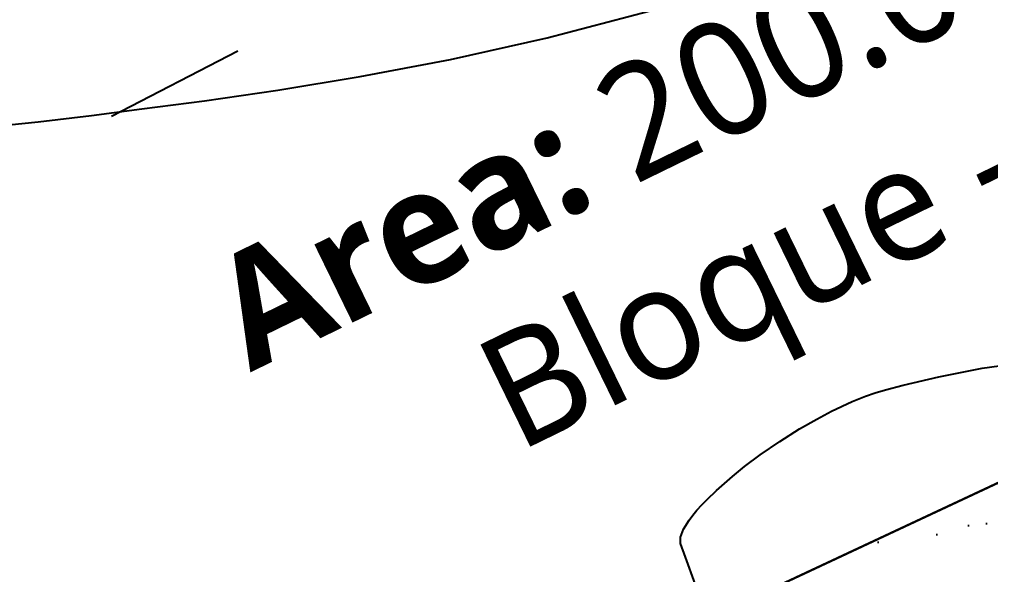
# Model space of a CAD drawing. Header units: millimetres. Extents: x 86 to 591881, y 99 to 1307229.
# Drawn here: x 590685.45 to 590693.99, y 1307029.6 to 1307034.49 of the extents above; entities that cross this region are included whole.
import ezdxf

# ---------------------------------------------------------------- set-up
doc = ezdxf.new("R2010")
doc.units = ezdxf.units.MM
doc.linetypes.add('DASHED2', pattern=[0.375, 0.25, -0.125])
doc.linetypes.add('HIDDEN', pattern=[0.375, 0.25, -0.125])
doc.layers.add('_BLOQUES', color=9, linetype='Continuous', lineweight=20)
for name, color, linetype in [('C-PROP', 7, 'Continuous'), ('C-PROP-LINE', 230, 'Continuous'), ('C-PROP-TEXT', 92, 'Continuous'), ('C-ROAD-SAMP', 150, 'HIDDEN'), ('C-TOPO-MAJR', 9, 'Continuous'), ('C-TOPO-MINR', 8, 'Continuous')]:
    doc.layers.add(name, color=color, linetype=linetype)
doc.styles.add('ST - ETIQUETAS', font='', dxfattribs={"height": 2.5})
doc.styles.get('ST - ETIQUETAS').set_extended_font_data('Roboto Thin')

msp = doc.modelspace()

# ---------------------------------------------------------------- hatches: boundary and pattern name
at = {"layer": 'C-PROP', "linetype": 'Continuous', "lineweight": -3}
h = msp.add_hatch(dxfattribs=at)
h.set_pattern_fill('AR-SAND', color=3, scale=0.025, style=0)
h.paths.add_polyline_path([(590669.1572, 1307012.265), (590666.4596, 1307017.488), (590684.5858, 1307025.9749), (590702.7119, 1307034.4618), (590706.3827, 1307027.3542), (590705.8106, 1307027.0952), (590685.7185, 1307018.866), (590675.4515, 1307014.8416)], flags=0)

# ---------------------------------------------------------------- linework, layer by layer
at = {"layer": '_BLOQUES', "flags": 128}
msp.add_lwpolyline([(590669.1572, 1307012.265), (590675.4515, 1307014.8416), (590685.7185, 1307018.866), (590705.8106, 1307027.0952), (590706.3827, 1307027.3542), (590702.7119, 1307034.4618), (590666.4596, 1307017.488), (590669.1572, 1307012.265)], dxfattribs=at)
at = {"layer": '_BLOQUES', "color": 140, "linetype": 'Continuous', "lineweight": 25}
msp.add_polyline3d([(590638.9269, 1307070.7972, 0), (590675.1788, 1307087.774, 0), (590702.7119, 1307034.4618, 0), (590666.4596, 1307017.488, 0), (590638.9269, 1307070.7972, 0)], dxfattribs=at)
at = {"layer": 'C-PROP-LINE', "color": 4, "linetype": 'Continuous', "lineweight": 25}
for points in [[(590702.7119, 1307034.4618, 0), (590698.1227, 1307043.3479, 0), (590679.9975, 1307034.8598, 0), (590684.5862, 1307025.9752, 0), (590702.7119, 1307034.4618, 0)], [(590666.4596, 1307017.488, 0), (590669.1572, 1307012.265, 0), (590675.4515, 1307014.8416, 0), (590685.7185, 1307018.866, 0), (590705.8106, 1307027.0952, 0), (590706.3827, 1307027.3542, 0), (590702.7119, 1307034.4618, 0), (590684.5858, 1307025.9749, 0), (590666.4596, 1307017.488, 0)]]:
    msp.add_polyline3d(points, dxfattribs=at)
at = {"layer": 'C-ROAD-SAMP', "color": 1, "linetype": 'DASHED2', "lineweight": 25, "ltscale": 10}
msp.add_lwpolyline([(590721.798, 1307051.9875), (590704.0279, 1307042.8101), (590686.2578, 1307033.6327)], dxfattribs=at)
at = {"layer": 'C-TOPO-MAJR', "color": 40, "linetype": 'Continuous', "lineweight": -3, "elevation": 457.5}
msp.add_lwpolyline([(590691.3939, 1307029.5207), (590691.3068, 1307029.7551), (590691.2634, 1307029.8748), (590691.264, 1307029.932), (590691.29, 1307030.0013), (590691.3392, 1307030.081), (590691.3725, 1307030.1239), (590691.4091, 1307030.1692), (590691.4515, 1307030.2155), (590691.4976, 1307030.264), (590691.5802, 1307030.3423), (590691.7208, 1307030.4662), (590691.8276, 1307030.5517), (590691.9645, 1307030.6545), (590692.1365, 1307030.7731), (590692.3123, 1307030.8842), (590692.4621, 1307030.9706), (590692.5937, 1307031.0403), (590692.7732, 1307031.1239), (590692.8907, 1307031.1717), (590692.9779, 1307031.2012), (590693.0661, 1307031.2275), (590693.2218, 1307031.2673), (590693.538, 1307031.3414), (590693.9193, 1307031.4171), (590694.2804, 1307031.4665)], dxfattribs=at)
at = {"layer": 'C-TOPO-MINR', "color": 44, "linetype": 'Continuous', "lineweight": -3, "elevation": 457.75}
msp.add_lwpolyline([(590685.2382, 1307033.5478), (590685.6123, 1307033.5847), (590686.0817, 1307033.6424), (590686.5245, 1307033.6986), (590687.075, 1307033.7704), (590687.7201, 1307033.8633), (590688.4466, 1307033.983), (590689.2416, 1307034.1352), (590690.0919, 1307034.3255), (590690.9844, 1307034.5597), (590691.8991, 1307034.8463), (590692.8039, 1307035.1734), (590693.6672, 1307035.5153), (590694.4575, 1307035.8466)], dxfattribs=at)

# ---------------------------------------------------------------- texts
at = {"layer": 'C-PROP-TEXT', "color": 92, "linetype": 'Continuous', "lineweight": -3, "insert": (590691.4643, 1307034.4366), "char_height": 1, "attachment_point": 2, "rotation": 26, "style": 'ST - ETIQUETAS'}
msp.add_mtext('{\\fRoboto Thin|b1|i0|c0|p2;\\C18;\\c0;Area:\\C0; \\fRoboto Thin|b0|i0|c0|p2;\\C178;\\c4980736;200.00 m²\\PBloque - A}', dxfattribs=at)

doc.saveas('drawing.dxf')
